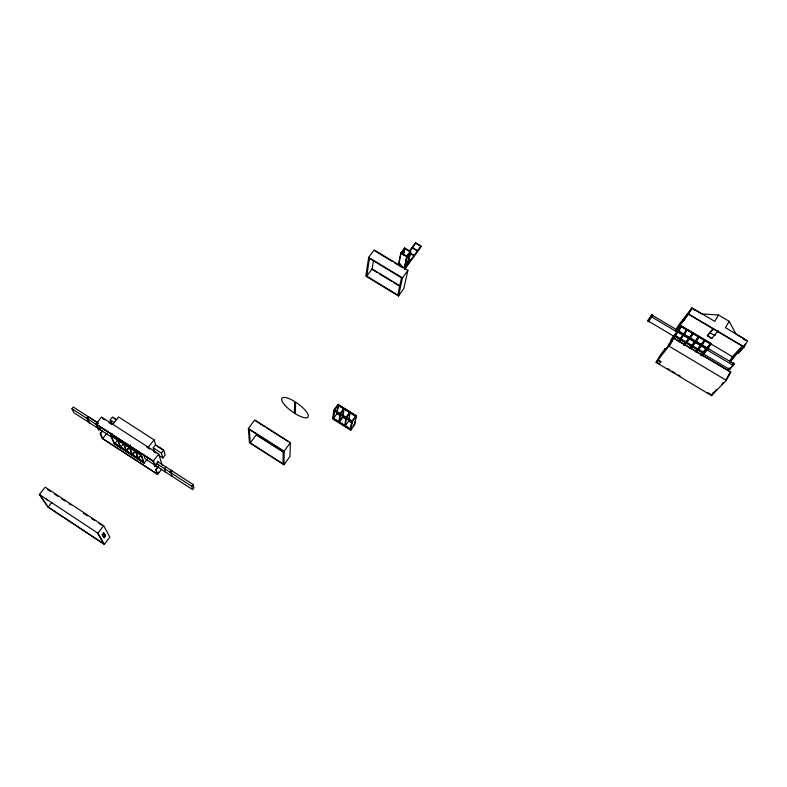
<?xml version="1.0" encoding="UTF-8"?>
<svg xmlns="http://www.w3.org/2000/svg" width="787" height="787" viewBox="0 0 787 787"><rect width="100%" height="100%" fill="white"/><g stroke="black" fill="none" stroke-linecap="round" stroke-linejoin="round"><path stroke-width="1.18" d="M283.969 464.773L284.146 451.266L290.373 442.599L254.703 419.953L248.377 428.502L249.42 442.737L283.969 464.773L289.98 456.362L290.373 442.599M333.786 410.253L332.685 418.92L350.746 430.282L354.839 424.419L356.383 415.87L337.987 404.331L333.786 410.253L352.212 421.822L350.746 430.282M351.7 421.921L351.986 421.498L334.524 410.125L352.055 421.124L350.687 429.053L350.402 429.456L333.196 418.645L334.229 410.539L338.44 404.616L337.043 413.224L340.653 415.487M346.526 419.176L342.463 416.628L338.863 422.019L333.442 418.605L334.337 411.611M337.249 409.811L337.544 407.627M333.442 418.605L336.993 413.598L338.144 405.03L355.645 415.998L355.193 418.497M338.863 422.019L340.063 413.598L343.624 408.797M339.305 422.294L340.515 413.873L344.116 408.778L342.847 417.277L339.305 422.294L344.745 425.708L346.054 417.356L349.654 412.24L349.054 415.87M342.798 414.385L343.122 412.152M368.69 257.369L365.827 276.099L398.517 296.03L403.78 288.701L407.892 270.374L374.189 249.961L368.69 257.369L402.472 277.88L398.517 296.03M366.732 276.139L369.477 258.382L401.498 277.831L397.779 295.066L366.732 276.139L372.074 268.898L373.432 260.536M345.188 425.983L346.506 417.641L350.097 412.526L348.71 420.956L345.188 425.983L349.723 428.836M348.7 418.094L348.336 420.307L352.399 422.865M350.402 429.456L351.759 421.537L355.931 415.585L338.4 404.921L338.105 405.335L355.586 416.293M354.494 423.593L354.898 421.389M355.291 419.186L355.685 416.982M400.829 253.168L398.547 264.265L404.528 267.895L408.256 262.75L410.725 251.633L404.636 247.964L400.829 253.168L407.095 256.975L410.352 252.489L406.663 256.719M403.052 254.614L404.37 248.328L410.46 251.997L408.05 262.868L405.58 261.373M403.465 253.552L404.636 247.964M403.475 254.87L404.793 248.584L401.429 253.552L404.695 249.076L400.996 253.296M401.34 265.17L398.861 263.675L401.104 252.804L407.194 256.493L404.843 267.295L405.167 263.606M405.669 261.314L406.771 256.237L410.037 251.742L407.636 262.612L404.429 267.039M404.528 267.895L406.928 256.857L410.725 251.633M730.08 361.381L740.124 349.103L738.029 352.842L738.472 353.107L740.567 349.369M729.588 369.437L734.192 363.938L733.681 363.004L732.451 364.942L706.765 349.684L703.253 353.766L728.703 368.906L728.339 369.3L729.588 369.437L734.192 363.938M732.451 364.942L733.681 363.004M744.118 345.916L745.191 343.998M725.929 379.865L730.316 371.995L673.849 338.39M738.472 353.107L744.227 346.929L747.65 340.801L725.466 327.697L729.126 321.273L718.492 315.007L701.817 313.924M726.283 380.328L730.897 372.064L673.603 337.957L668.832 346.054L656.083 362.394L711.566 395.645L726.283 380.328L668.832 346.054M729.775 361.341L732.392 356.668L742.79 345.444M730.061 361.735L731.172 359.738M711.566 395.645L713.258 392.624M730.238 361.931L739.032 351.012M728.339 369.3L729.185 367.785M700.892 355.635L703.047 352.074L710.641 343.24L707.336 348.897L678.345 331.671L681.699 326.064L678.768 329.832M711.733 338.548L707.483 335.528L711.733 338.548L718.315 330.707M702.083 355.763L707.956 348.956L711.084 343.496L681.257 325.798L677.145 331.111M718.492 315.007L714.803 321.391L691.901 307.874L678.935 324.765L675.472 330.619M695.639 351.268L704.532 340.122L701.827 344.804L695.836 351.907M689.865 347.824L698.64 336.629L695.934 341.302L690.032 348.454M683.559 345.306L692.767 333.137L690.051 337.8L684.228 345.001M678.335 340.958L686.894 329.655L678.433 341.548M678.768 341.224L680.175 338.971M676.79 329.723L688.359 313.875L691.901 307.874M667.789 346.654L663.018 352.517L665.31 348.641L663.982 351.779M671.39 340.545L673.554 336.875M648.695 319.286L647.799 320.762L673.8 336.246L677.066 332.025L677.951 330.52L651.734 314.948L647.799 320.762L648.36 321.706L652.02 316.522L650.839 316.433L651.734 314.948M676.122 329.783L685.487 316.758L683.323 320.427L683.755 320.683L685.379 317.938M673.721 335.537L670.573 340.86L678.069 331.199L681.257 325.798M669.314 346.103L672.718 340.318M661.267 354.563L656.614 362.453L659.427 363.633M683.755 320.683L691.389 309.675M659.211 364.007L660.991 361.646L658.385 360.092L656.614 362.453M656.083 362.394L660.746 354.514L665.31 348.641M676.604 329.753L685.251 317.436M666.245 348.366L678.738 331.081L733.307 363.407M648.36 321.706L649.167 320.378M651.705 316.954L652.826 315.174L651.646 315.095L652.826 315.174M352.97 426.052L354.15 424.37M352.212 421.822L356.383 415.87M649.078 319.512L652.128 315.184M333.196 418.645L333.491 418.231L350.687 429.053M404.725 269.272L421.399 246.213L415.497 242.652L409.279 251.201M402.472 277.88L407.892 270.374M404.508 268.741L420.73 246.311L415.654 243.252L409.712 251.417M398.763 265.662L400.17 263.734M250.276 442.943L249.322 429.456L283.222 451.04L283.084 463.868L250.276 442.943L256.385 434.631L283.989 452.2M193.14 484.566L193.917 487.822L192.608 489.583L191.821 486.327L193.14 484.566L157.331 461.379M170.149 472.289L171.389 470.193L172.392 471.128L171.064 472.879L172.028 476.243L171.133 475.663M165.821 466.878L164.493 468.619L165.516 472.023M104.14 537.757L102.507 534.875L103.923 533.025L105.537 535.927L104.14 537.757L103.677 537.452L105.074 535.622L103.461 532.72M158.571 472.141L157.174 473.971L155.698 469.445L158.305 466.032M161.591 469.288L157.666 474.423L156.141 469.741L158.758 466.327M104.346 544.348L109.865 537.108L103.638 525.716L45.223 487.192L39.35 494.492L47.83 506.946L104.346 544.348L97.903 533.192L39.35 494.492M163.726 450.046L165.162 455.004L162.86 458.004L161.394 453.076L163.726 450.046L155.59 444.803L154.075 439.844L118.611 416.972L112.777 424.291M158.325 462.018L155.029 466.317L154.577 466.022L156.554 463.445M97.903 533.192L103.638 525.716M155.029 466.317L153.317 461.064L158.738 454.01L101.562 417.051L96.014 423.957L98.483 429.672L98.936 429.958L100.933 427.459M686.746 315.498L688.231 313.57M154.518 451.807L153.258 447.823L155.59 444.803M112.128 433.617L110.731 435.378L114.174 443.789L144.149 463.238L147.523 458.86M129.58 446.937L132.58 454.955L138.05 458.506L140.086 455.87M141.198 454.463L143.519 462.431L114.4 443.543L111.183 435.673L111.528 435.241L141.198 454.463L140.922 455.083L111.262 435.86L111.528 435.241M143.057 461.753L138.492 458.791L142.703 453.41M148.32 447.272L154.075 439.844M674.685 334.75L677.951 330.52M664.218 350.766L665.704 348.867M672.452 340.191L668.547 344.46M133.495 452.918L134.823 450.981M132.58 454.955L135.984 450.577M130.514 444.862L129.127 446.642L132.127 454.67M126.914 449.957L128.271 448.216M131.222 454.079L126.668 451.118L129.235 447.37M123.589 443.996L126.225 450.833L120.775 447.301L123.51 443.809M114.4 443.543L114.735 443.12L143.854 461.999M120.332 447.006L114.882 443.475L118.306 439.136M680.873 338.085L687.336 329.92L678.866 341.804M97.519 533.025L103.815 543.906L48.174 507.094L51.952 502.342M157.174 473.971L102.674 438.605L106.963 433.214M111.813 424.203L110.131 419.963L112.511 416.992L116.535 419.589M157.666 474.423L102.31 438.497L100.097 433.391L102.084 430.912M102.674 438.605L100.539 433.686L102.526 431.197M86.649 418.202L87.367 418.399L89.413 422.973L86.649 418.202L88.026 416.51L88.508 417.08M87.367 418.399L88.606 416.864L98.385 423.219M87.544 418.782L88.774 417.258L87.888 416.677L88.774 417.258M686.648 341.519L688.064 339.768M689.481 338.007L693.209 333.403L690.494 338.066L684.66 345.257M111.872 437.257L73.791 412.634L71.951 408.738L73.329 407.046L97.991 423.012M693.868 343.211L691.37 346.241L696.711 349.418M695.305 341.469L699.082 336.885L696.377 341.568L690.465 348.71M707.483 335.528L713.002 328.966M707.277 335.901L713.573 328.405M697.479 349.271L697.144 349.674L702.486 352.861M700.41 345.798L704.975 340.377L702.279 345.07L696.269 352.173M705.919 349.507L711.084 343.496M701.433 355.744L707.739 348.316M738.029 352.842L743.587 346.87L688.625 314.367M711.546 394.858L716.623 389.565M721.699 384.272L723.391 382.512M693.967 309.291L700.833 313.344M743.912 338.784L735.993 334.101L729.126 321.273M693.003 309.36L695.108 310.599M743.626 339.266L745.742 340.505M688.359 313.875L744.227 346.929M681.532 326.28L710.464 343.447M679.309 325.169L732.392 356.668M681.306 326.654L710.248 343.83M678.571 331.297L707.552 348.523M678.069 331.199L707.956 348.956M678.148 331.907L706.303 348.641M677.558 331.858L706.647 349.143M650.839 316.433L677.066 332.025M674.636 335.173L703.047 352.074M674.41 335.547L690.937 345.985M686.825 342.925L702.83 352.458M684.159 341.755L687.297 343.624M699.83 351.081L702.968 352.94M674.095 335.96L679.407 339.128M679.84 339.384L685.172 342.552M658.158 360.466L660.765 362.03M667.769 368.631L669.855 369.87M671.941 371.12L675.069 372.999M678.187 374.868L680.273 376.117M707.375 392.359L710.504 394.228M412.506 247.59L417.592 250.66M412.25 247.944L417.336 251.014M410.106 252.902L414.178 255.372M409.85 253.257L413.923 255.726M408.719 258.864L410.755 260.103M408.453 259.228L410.499 260.458M374.976 250.974L392.487 261.589M394.553 262.838L397.642 264.717M399.698 265.967L401.763 267.206M372.074 268.898L399.944 285.858M372.182 269.488L377.278 272.587M379.324 273.827L391.552 281.264M393.589 282.503L399.698 286.222M334.18 410.922L352.478 422.324M336.993 413.598L340.604 415.861M342.847 417.277L345.562 418.979M348.71 420.956L352.34 423.229M255.637 420.917L264.855 426.77M266.911 428.069L288.426 441.733M248.377 428.502L284.146 451.266M256.532 435.073L282.887 451.846M114.076 418.428L115.856 419.589M157.115 446.219L162.525 449.711M110.131 419.963L114.164 422.56M153.258 447.823L161.394 453.076M102.772 418.625L104.819 419.953M108.901 422.589L111.97 424.577M146.746 447.055L149.815 449.043M153.908 451.689L155.954 453.007M158.846 455.407L162.86 458.004M96.014 423.957L153.317 461.064M71.951 408.738L97.647 425.383M100.49 427.164L111.479 434.286M153.977 461.812L143.864 455.26L145.074 458.772L192.608 489.583M155.993 463.12L191.821 486.327M111.606 435.427L123.097 442.737M123.628 443.209L141.267 454.64M110.731 435.378L141.316 455.191L144.149 463.238M47.476 489.475L50.555 491.501M54.657 494.206L57.736 496.243M61.848 498.948L64.927 500.975M69.03 503.69L71.086 505.038M83.392 513.163L87.505 515.869M91.607 518.574L94.686 520.61M98.788 523.316L101.867 525.352M102.94 533.124L104.956 534.452M102.507 534.875L102.044 534.57L103.677 537.452M170.051 471.954L171.064 472.879M39.93 494.964L48.174 507.094M46.325 498.653L47.397 500.257M732.825 364.538L733.336 365.473M98.936 429.958L96.545 424.439L152.914 460.946L154.577 466.022M99.487 427.921L100.293 429.8M117.538 439.136L120.775 447.301M117.086 438.841L120.185 446.652M123.549 443.032L126.668 451.118M135.61 450.843L138.492 458.791M135.157 450.548L138.05 458.506M158.738 454.01L162.201 465.314M715.216 335.459A16.547 8.854 26.7 0 1 709.382 332.36M294.702 402.55L294.358 412.172L295.243 412.722L295.607 403.121L294.702 402.55M284.53 404.764A16.074 4.899 35.8 0 0 307.412 417.543A16.074 4.899 35.8 0 0 293.059 400.583A16.074 4.899 35.8 0 0 284.53 404.764"/></g></svg>
